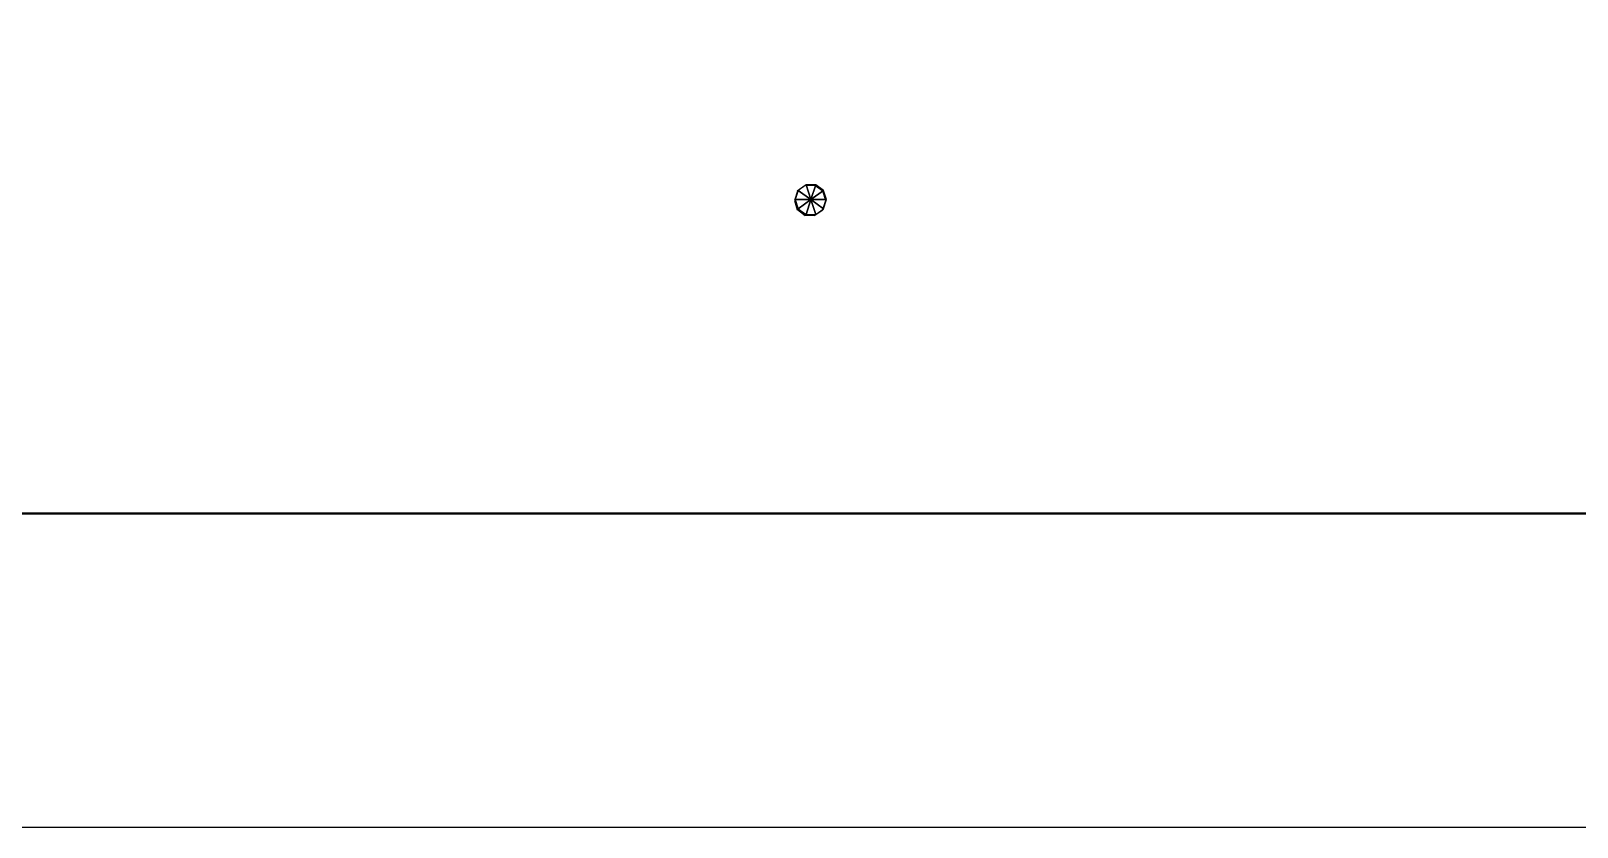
# Model space of a CAD drawing. Header units: metres. Extents: x -570 to 1280, y 0 to 800.
# Drawn here: x 195.7 to 442.4, y 0 to 127.1 of the extents above; entities that cross this region are included whole.
import ezdxf

# ---------------------------------------------------------------- set-up
doc = ezdxf.new("R2010")
doc.units = ezdxf.units.M

msp = doc.modelspace()

# ---------------------------------------------------------------- linework, layer by layer
for p, q in [((317.9975, 101.48946, -692.8203), (317.51, 100.01, -692.8203)), ((319.2475, 102.39766, -692.8203), (317.9875, 101.47945, -692.8203)), ((320.79254, 102.39766, -692.8203), (319.2375, 102.38766, -692.8203)), ((322.04254, 101.48946, -692.8203), (320.78253, 102.38766, -692.8203)), ((322.51, 100.01, -692.8203), (322.03253, 101.47945, -692.8203)), ((317.52002, 100.02, -692.8203), (317.9875, 98.54055, -692.8203)), ((322.04254, 98.55055, -692.8203), (322.52002, 100.02, -692.8203)), ((317.9975, 98.55055, -692.8203), (319.2375, 97.63235, -692.8203)), ((319.2475, 97.64235, -692.8203), (320.78253, 97.63235, -692.8203)), ((320.79254, 97.64235, -692.8203), (322.03253, 98.54055, -692.8203)), ((-569.99, 50.01, -692.8203), (570.01, 50.01, -692.8203))]:
    msp.add_line(p, q)
for points in [[(0, 0), (1280, 0), (0, 800), (0.0001, 800.0001, 0.0001)], [(1280, 0), (1280, 800), (0, 800), (0.0001, 800.0001, 0.0001)], [(-569.85, 50.15, -692.8203), (570.15, 50.15, -692.8203), (570.15, 250.15, -692.8203), (570.15015, 250.1501, -692.8202)], [(-569.85, 50.15, -692.8203), (570.15, 250.15, -692.8203), (-569.85, 250.15, -692.8203), (-569.84985, 250.1501, -692.8202)], [(320.15, 100.15, -692.8203), (318.12747, 101.61945, -692.8203), (317.65, 100.15, -692.8203), (317.6501, 100.1501, -692.8202)], [(320.15, 100.15, -692.8203), (319.37747, 102.52766, -692.8203), (318.12747, 101.61945, -692.8203), (318.12756, 101.61955, -692.8202)], [(320.15, 100.15, -692.8203), (320.92252, 102.52766, -692.8203), (319.37747, 102.52766, -692.8203), (319.37756, 102.52776, -692.8202)], [(320.15, 100.15, -692.8203), (322.17252, 101.61945, -692.8203), (320.92252, 102.52766, -692.8203), (320.9226, 102.52776, -692.8202)], [(320.15, 100.15, -692.8203), (322.65, 100.15, -692.8203), (322.17252, 101.61945, -692.8203), (322.1726, 101.61955, -692.8202)], [(320.15, 100.15, -692.8203), (317.65, 100.15, -692.8203), (318.12747, 98.68055, -692.8203), (318.12756, 98.68065, -692.8202)], [(320.15, 100.15, -692.8203), (318.12747, 98.68055, -692.8203), (319.37747, 97.77235, -692.8203), (319.37756, 97.77245, -692.8202)], [(320.15, 100.15, -692.8203), (319.37747, 97.77235, -692.8203), (320.92252, 97.77235, -692.8203), (320.9226, 97.77245, -692.8202)], [(320.15, 100.15, -692.8203), (322.17252, 98.68055, -692.8203), (322.65, 100.15, -692.8203), (322.6501, 100.1501, -692.8202)], [(320.15, 100.15, -692.8203), (320.92252, 97.77235, -692.8203), (322.17252, 98.68055, -692.8203), (322.1726, 98.68065, -692.8202)]]:
    msp.add_3dface(points)

doc.saveas('drawing.dxf')
